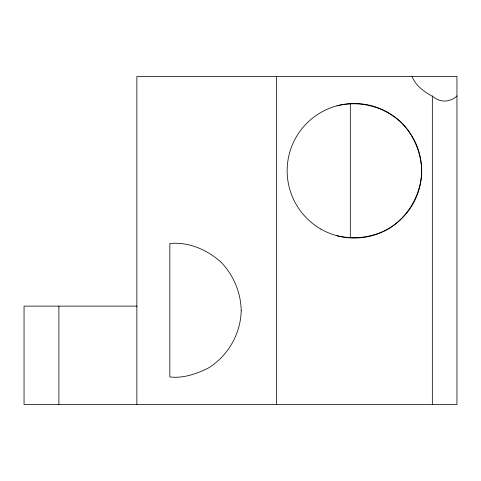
<?xml version="1.0" encoding="UTF-8"?>
<svg xmlns="http://www.w3.org/2000/svg" width="481" height="481" viewBox="0 0 481 481"><rect width="100%" height="100%" fill="white"/><g stroke="black" fill="none" stroke-linecap="round" stroke-linejoin="round"><path stroke-width="0.72" d="M456.95 95.893L456.247 96.657A32.81 23.202 90 0 1 433.044 96.657C424.543 91.997 415.963 86.183 412.127 76.732L412.073 76.443M337.007 105.808C359.986 100.06 384.95 106.752 401.978 123.214C414.165 136.123 421.164 153.03 421.681 170.779C421.278 194.456 408.357 216.841 388.047 229.028C372.42 237.458 354.281 239.845 337.007 235.75M137.151 306.12L24.05 306.12L24.05 404.557L456.95 404.557L456.95 76.443L136.863 76.443L136.863 404.557M432.341 95.893L432.341 404.557M350.312 104.052L350.312 237.5M276.491 76.443L276.491 404.557M58.886 306.12L58.886 404.557M241.215 310.221C240.819 333.904 227.898 356.289 207.588 368.476C195.905 374.062 182.954 378.511 169.853 376.948L169.853 243.5C188.853 241.684 207.684 249.886 221.519 262.662C233.7 275.571 240.704 292.478 241.215 310.221M320.785 229.028A67.262 67.262 0 0 0 421.681 170.779A67.262 67.262 0 0 0 320.785 112.524A67.262 67.262 0 0 0 320.785 229.028"/></g></svg>
